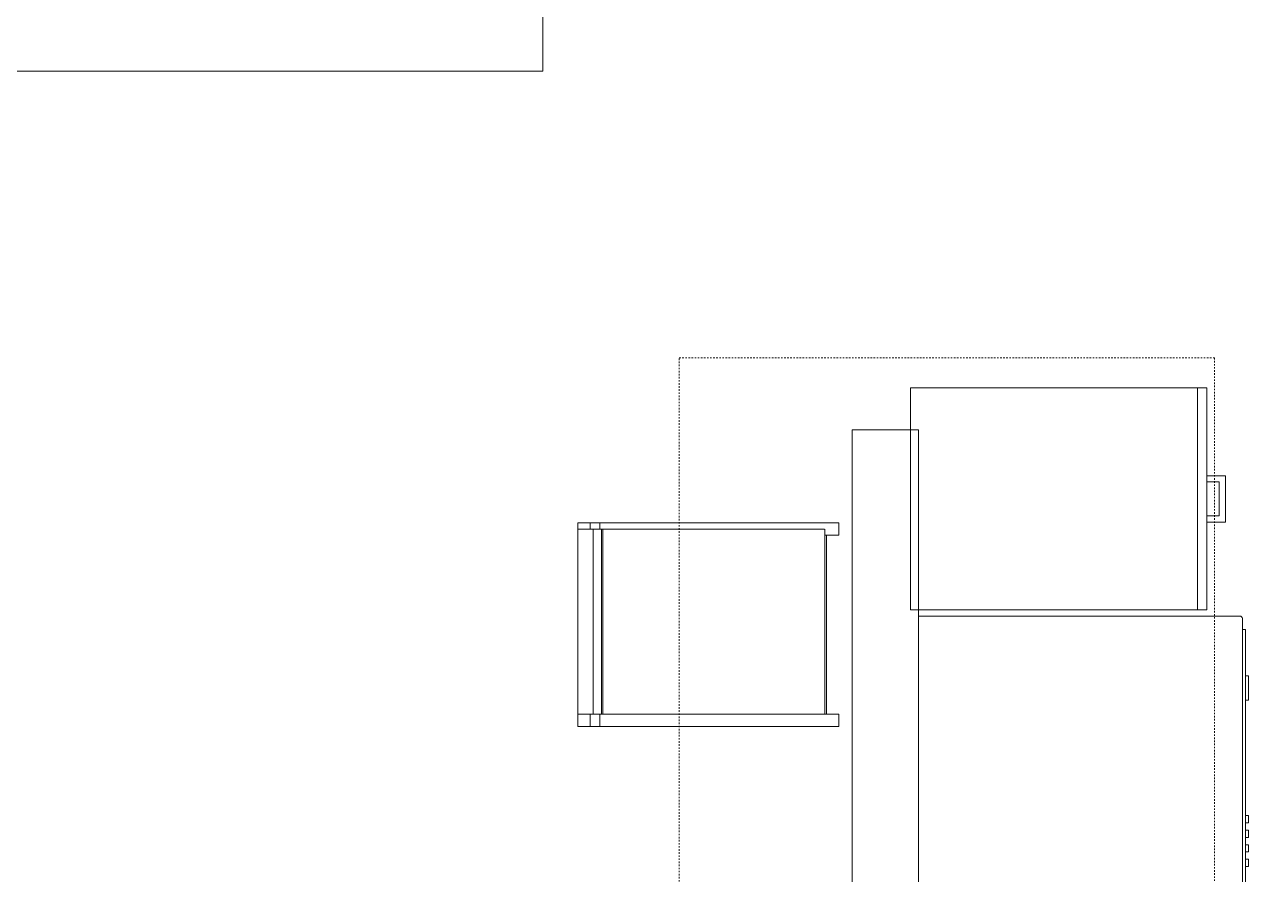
# Model space of a CAD drawing. Header units: inches. Extents: x -4217 to -1814, y 9706 to 12425.
# Drawn here: x -3677.4 to -3578.2, y 10625.8 to 10694.6 of the extents above; entities that cross this region are included whole.
import ezdxf

# ---------------------------------------------------------------- set-up
doc = ezdxf.new("R2010")
doc.units = ezdxf.units.IN
doc.header["$MEASUREMENT"] = 0
doc.linetypes.add('Dash', pattern=[0.25, 0.125, -0.125])
for name, color, linetype, lineweight in [('A-AREA-IDEN', 2, 'Continuous', 9), ('A-WALL-4', 50, 'Continuous', 13), ('I-FURN-1', 250, 'Continuous', 9), ('Q-CASE-3', 250, 'Continuous', 9), ('Q-CASE-HDLN-1', 250, 'Dash', 9), ('Q-SPCQ-1', 250, 'Continuous', 9)]:
    doc.layers.add(name, color=color, linetype=linetype, lineweight=lineweight)

msp = doc.modelspace()

# ---------------------------------------------------------------- linework, layer by layer
at = {"layer": 'A-AREA-IDEN', "flags": 128}
msp.add_lwpolyline([(-3710.85637, 10712.31898), (-3635.35086, 10712.31898), (-3635.35086, 10690.82292), (-3710.85637, 10690.82292)], close=True, dxfattribs=at)
at = {"layer": 'A-WALL-4'}
for p, q in [((-3610.29874, 10554.4394), (-3610.29874, 10661.7894)), ((-3604.92374, 10661.7894), (-3610.29874, 10661.7894)), ((-3604.92374, 10661.7894), (-3604.92374, 10554.4394))]:
    msp.add_line(p, q, dxfattribs=at)
at = {"layer": 'I-FURN-1'}
for p, q in [((-3631.52841, 10654.24085), (-3632.51322, 10654.24085)), ((-3632.51322, 10654.24085), (-3632.51322, 10653.74085)), ((-3632.51322, 10653.74085), (-3631.27218, 10653.74085)), ((-3632.51322, 10653.74085), (-3632.51322, 10638.74085)), ((-3631.52841, 10653.74085), (-3631.52841, 10654.24085)), ((-3630.73303, 10654.24085), (-3631.52841, 10654.24085)), ((-3631.27218, 10653.74085), (-3630.60733, 10653.74085)), ((-3631.27218, 10653.74085), (-3631.27218, 10638.74085)), ((-3630.73303, 10653.74085), (-3630.73303, 10654.24085)), ((-3630.73303, 10654.24085), (-3614.79531, 10654.24085)), ((-3630.60733, 10638.74085), (-3630.60733, 10653.74085)), ((-3630.60733, 10653.74085), (-3630.4788, 10653.74085)), ((-3630.4788, 10653.74085), (-3614.87949, 10653.74085)), ((-3630.4788, 10638.74085), (-3630.4788, 10653.74085)), ((-3614.87949, 10653.74085), (-3612.62682, 10653.74085)), ((-3614.79531, 10654.24085), (-3613.29906, 10654.24085)), ((-3613.29906, 10654.24085), (-3611.38031, 10654.24085)), ((-3612.62682, 10653.74085), (-3612.52686, 10653.74085)), ((-3612.51424, 10638.74085), (-3612.51424, 10653.74085)), ((-3611.38031, 10653.24085), (-3611.38031, 10654.24085)), ((-3612.45651, 10653.24085), (-3612.5302, 10653.24085)), ((-3612.37781, 10653.24085), (-3612.45651, 10653.24085)), ((-3611.38031, 10653.24085), (-3612.37781, 10653.24085)), ((-3612.37781, 10653.24085), (-3612.37781, 10638.74085)), ((-3631.27218, 10638.74085), (-3632.51322, 10638.74085)), ((-3632.51322, 10638.74085), (-3632.51322, 10637.74085)), ((-3631.52841, 10637.74085), (-3631.52841, 10638.74085)), ((-3630.60733, 10638.74085), (-3631.27218, 10638.74085)), ((-3630.73303, 10637.74085), (-3630.73303, 10638.74085)), ((-3630.4788, 10638.74085), (-3630.60733, 10638.74085)), ((-3614.87949, 10638.74085), (-3630.4788, 10638.74085)), ((-3612.62682, 10638.74085), (-3614.87949, 10638.74085)), ((-3612.52686, 10638.74085), (-3612.62682, 10638.74085)), ((-3612.52686, 10638.74085), (-3612.45651, 10638.74085)), ((-3612.45651, 10638.74085), (-3612.37781, 10638.74085)), ((-3612.37781, 10638.74085), (-3611.38031, 10638.74085)), ((-3611.38031, 10637.74085), (-3611.38031, 10638.74085)), ((-3632.51322, 10637.74085), (-3631.52841, 10637.74085)), ((-3631.52841, 10637.74085), (-3630.73303, 10637.74085)), ((-3614.79531, 10637.74085), (-3630.73303, 10637.74085)), ((-3613.29906, 10637.74085), (-3614.79531, 10637.74085)), ((-3611.38031, 10637.74085), (-3613.29906, 10637.74085))]:
    msp.add_line(p, q, dxfattribs=at)
at = {"layer": 'Q-CASE-3'}
for p, q in [((-3582.29874, 10665.1894), (-3605.54874, 10665.1894)), ((-3605.54874, 10665.1894), (-3605.54874, 10647.1894)), ((-3582.29874, 10665.1894), (-3581.54874, 10665.1894)), ((-3582.29874, 10647.1894), (-3582.29874, 10665.1894)), ((-3581.54874, 10665.1894), (-3581.54874, 10647.1894)), ((-3581.54874, 10657.56502), (-3581.54874, 10658.0644)), ((-3580.04874, 10658.0644), (-3581.54874, 10658.0644)), ((-3581.54874, 10657.56502), (-3580.54811, 10657.56502)), ((-3580.54811, 10657.56502), (-3580.54811, 10654.81377)), ((-3580.04874, 10654.3144), (-3580.04874, 10658.0644)), ((-3581.54874, 10654.81377), (-3581.54874, 10654.3144)), ((-3580.54811, 10654.81377), (-3581.54874, 10654.81377)), ((-3581.54874, 10654.3144), (-3580.04874, 10654.3144)), ((-3605.54874, 10647.1894), (-3582.29874, 10647.1894)), ((-3581.54874, 10647.1894), (-3582.29874, 10647.1894))]:
    msp.add_line(p, q, dxfattribs=at)
at = {"layer": 'Q-CASE-HDLN-1'}
for p, q in [((-3624.29874, 10667.6144), (-3580.92374, 10667.6144)), ((-3624.29874, 10554.4394), (-3624.29874, 10667.6144)), ((-3580.92374, 10667.6144), (-3580.92374, 10554.4394))]:
    msp.add_line(p, q, dxfattribs=at)
at = {"layer": 'Q-SPCQ-1'}
for p, q in [((-3578.87059, 10646.6894), (-3604.92374, 10646.6894)), ((-3578.67374, 10623.76125), (-3578.67374, 10646.49255)), ((-3578.42374, 10645.59645), (-3578.67374, 10645.59645)), ((-3578.42374, 10645.59645), (-3578.42374, 10623.78233)), ((-3578.17374, 10641.86535), (-3578.42374, 10641.86535)), ((-3578.17374, 10641.86535), (-3578.17374, 10640.8811)), ((-3578.17374, 10640.8811), (-3578.17374, 10639.89685)), ((-3578.42374, 10639.89685), (-3578.17374, 10639.89685)), ((-3578.17374, 10630.53936), (-3578.42374, 10630.53936)), ((-3578.42374, 10629.94881), (-3578.17374, 10629.94881)), ((-3578.17374, 10630.53936), (-3578.17374, 10629.94881)), ((-3578.17374, 10629.35826), (-3578.42374, 10629.35826)), ((-3578.42374, 10628.76771), (-3578.17374, 10628.76771)), ((-3578.17374, 10629.35826), (-3578.17374, 10628.76771)), ((-3578.17374, 10628.17716), (-3578.42374, 10628.17716)), ((-3578.17374, 10628.17716), (-3578.17374, 10627.5866)), ((-3578.42374, 10627.5866), (-3578.17374, 10627.5866)), ((-3578.17374, 10626.99605), (-3578.42374, 10626.99605)), ((-3578.17374, 10626.99605), (-3578.17374, 10626.4055)), ((-3578.42374, 10626.4055), (-3578.17374, 10626.4055))]:
    msp.add_line(p, q, dxfattribs=at)
for start in [0, 15]:
    msp.add_arc((-3578.87059, 10646.49255), 0.19685, start, 90, dxfattribs=at)

doc.saveas('drawing.dxf')
